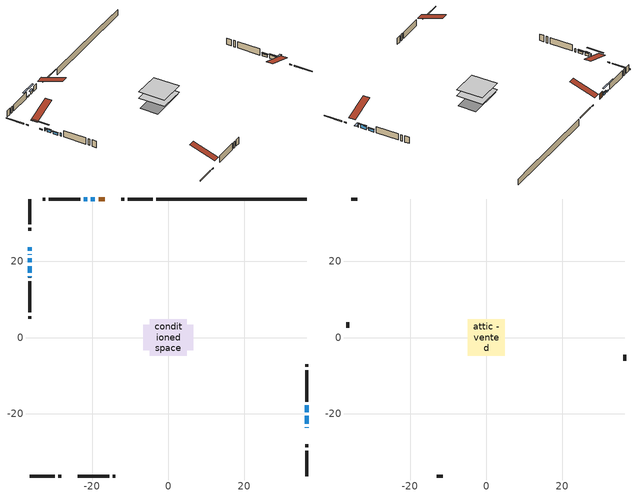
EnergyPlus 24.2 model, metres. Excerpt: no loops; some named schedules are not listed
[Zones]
conditioned space
 floor adiabatic (AdiabaticFloorConstruction): -4.8,-4.8 -4.8,4.8 4.8,4.8 4.8,-4.8 z0.61
 floor foundation (Slab1 construction): -6.51,-3.34 -6.51,3.34 6.51,3.34 6.51,-3.34 z-1.83
 wall outside (RimJoist1 construction): -4.02,36.33 -10.6,36.33 / -36.33,-36.33 -29.75,-36.33 / -36.33,36.33 -36.33,29.75 / 36.33,-36.33 36.33,-29.75 z0.61:0.91
 wall outside (RimJoist2 construction): -11.53,36.33 -12.34,36.33 / -28.82,-36.33 -28.01,-36.33 / -36.33,28.82 -36.33,28.01 / 36.33,-28.82 36.33,-28.01 z0.61:0.91
 wall outside (AdiabaticWallConstruction 1): -16.66,36.33 -18.29,36.33 z0.61:2.64
 wall outside (AdiabaticWallConstruction): 36.33,-23.69 36.33,-23.53 / -36.33,21.85 -36.33,21.75 / -36.33,16.04 -36.33,15.74 z0.61:1.83; -36.33,23.69 -36.33,22.77 / -21.27,36.33 -22.19,36.33 z0.61:1.02; -19.22,36.33 -20.34,36.33 / -36.33,20.82 -36.33,19.68 z0.61:1.63; -36.33,18.75 -36.33,16.97 z0.61:1.47; 36.33,-22.61 36.33,-20.47 z0.61:1.93; 36.33,-19.54 36.33,-17.77 z0.61:1.53
 wall outside (Wall1 construction): -23.11,36.33 -31.36,36.33 / -23.69,-36.33 -15.44,-36.33 / -36.33,14.81 -36.33,6.56 / 36.33,-16.84 36.33,-8.59 z0.61:3.05
 wall outside (Wall2 construction): -32.29,36.33 -32.95,36.33 / -14.51,-36.33 -13.85,-36.33 / -36.33,5.63 -36.33,4.98 / 36.33,-7.66 36.33,-7 z0.61:3.05
 wall foundation (FoundationWall1 construction): -3.09,36.33,-1.83 -3.09,36.33,0.61 32.39,36.33,0.61 32.39,36.33,0.33 36.33,36.33,0.33 36.33,36.33,-1.83
 window (WindowConstruction 5): 36.33,-23.69 36.33,-23.54 z0.61:1.83
 window (WindowConstruction 9): -36.33,23.69 -36.33,22.77 z0.61:1.02
 window (WindowConstruction 6): -36.33,21.84 -36.33,21.75 z0.61:1.83
 window (WindowConstruction): -19.22,36.33 -20.34,36.33 z0.61:1.62
 window (WindowConstruction 1): -36.33,20.82 -36.33,19.68 z0.61:1.62
 window (WindowConstruction 2): -36.33,18.75 -36.33,16.97 z0.61:1.47
 window (WindowConstruction 3): 36.33,-22.61 36.33,-20.47 z0.61:1.93
 window (WindowConstruction 4): 36.33,-19.54 36.33,-17.77 z0.61:1.52
 window (WindowConstruction 7): -21.27,36.33 -22.18,36.33 z0.61:1.02
 window (WindowConstruction 8): -36.33,16.04 -36.33,15.74 z0.61:1.83
 door (Door): -16.66,36.33 -18.29,36.33 z0.61:2.64
 ceiling adiabatic (AdiabaticFloorConstruction): 4.8,-4.8 4.8,4.8 -4.8,4.8 -4.8,-4.8 z0.61
attic - vented
 floor to conditioned space (Floor1 construction Reversed): -4.8,-4.8 -4.8,4.8 4.8,4.8 4.8,-4.8 z3.05
 wall outside (Wall3 construction): -33.88,36.33 -35.4,36.33 / -12.92,-36.33 -11.4,-36.33 / -36.33,4.05 -36.33,2.52 / 36.33,-6.07 36.33,-4.55 z0.61:3.05
 roof outside (Roof1 construction): -15.73,36.33,3.05 -15.73,26.98,6.17 -13.27,26.98,6.17 -13.27,36.33,3.05; -24.62,-36.33,3.05 -24.62,-26.98,6.17 -27.08,-26.98,6.17 -27.08,-36.33,3.05; -36.33,24.62,3.05 -26.98,24.62,6.17 -26.98,27.08,6.17 -36.33,27.08,3.05; 36.33,-24.62,3.05 26.98,-24.62,6.17 26.98,-27.08,6.17 36.33,-27.08,3.05
shading: 36.33,-23.24 36.33,-23.99 38.16,-23.99 38.16,-23.24 z2.13; -36.33,20.13 -36.33,26.33 -36.74,26.33 -36.74,20.13 z3.65; -20.54,36.33 -19.02,36.33 -19.02,36.74 -20.54,36.74 z1.83; -36.33,19.48 -36.33,21.02 -36.74,21.02 -36.74,19.48 z1.83; -36.33,16.77 -36.33,18.95 -36.74,18.95 -36.74,16.77 z1.67; 36.33,-20.27 36.33,-22.81 36.74,-22.81 36.74,-20.27 z2.13; 36.33,-17.57 36.33,-19.74 36.74,-19.74 36.74,-17.57 z1.73; -24.82,36.33 -18.63,36.33 -18.63,36.74 -24.82,36.74 z3.65
[Building]
Building 1: Terrain=Suburbs
[Site:Location]
Edmonton Intl AP_AB: Latitude {deg}=53.31; Longitude {deg}=-113.58; Time Zone {hr}=-7; Elevation {m}=723; Keep Site Location Information=Yes
[Site:GroundTemperature:Shallow]
-1.56185, -3.61833, -3.78302, -2.80711, 1.11059, 5.01004, 8.39065, 10.5322, 10.7141, 8.97234, 5.67794, 1.89811
[Site:WaterMainsTemperature]
Calculation Method=Schedule; Temperature Schedule=mains temperature schedule
[Material] Roughness=Rough; Thermal Absorptance=0.9
Name | Thickness {m} | Conductivity {W/m-K} | Density {kg/m3} | Specific Heat {J/kg-K} | Solar Absorptance | Visible Absorptance
asphalt or fiberglass shingles | 0.00635 | 0.162714 | 1121.4 | 1465.45 | 0.4 | 0.4
ceiling loosefill ins | 0.0846667 | 0.0480833 | 16.02 | 1046.75 | 0.7 | 0.7
ceiling stud and cavity | 0.1397 | 0.0951285 | 65.682 | 1177.47 | 0.7 | 0.7
concrete 4.0 in. | 0.1016 | 1.803125 | 2242.8 | 837.4 | 0.7 | 0.7
concrete 8.0 in. | 0.2032 | 1.803125 | 2242.8 | 837.4 | 0.7 | 0.7
door material | 0.04445 | 0.053851 | 512.64 | 1214.23 | 0.7 | 0.7
exterior vertical ins | 0.0130135 | 0.029427 | 32.04 | 1214.23 | 0.7 | 0.7
floor covering | 0.0127 | 0.0433444 | 54.468 | 1339.84 | 0.6 | 0.6
floor rigid ins; wall rigid ins | 0.512978 | 0.029427 | 32.04 | 1214.23 | 0.7 | 0.7
floor stud and cavity | 0.1397 | 1.75129 | 37.0049 | 1207.88 | 0.7 | 0.7
furniture material conditioned space 1 | 0.1524 | 0.115458 | 640.8 | 1214.23 | 0.6 | 0.6
gypsum board | 0.0127 | 0.160291 | 801 | 837.4 | 0.6 | 0.6
gypsum board 1 | 0.0127 | 0.160291 | 801 | 837.4 | 0.7 | 0.7
osb sheathing 0.5 in. | 0.0127 | 0.115458 | 512.64 | 1214.23 | 0.7 | 0.7
osb sheathing 0.75 in. | 0.01905 | 0.115458 | 512.64 | 1214.23 | 0.7 | 0.7
osb sheathing 2.0 in. | 0.0508 | 0.115458 | 512.64 | 1214.23 | 0.7 | 0.7
rim joist stud and cavity | 0.0508 | 0.0314757 | 125.044 | 1163.47 | 0.6 | 0.6
rim joist stud and cavity 1 | 0.0508 | 0.0300652 | 125.044 | 1163.47 | 0.6 | 0.6
wall stud and cavity | 0.1397 | 0.100556 | 139.0536 | 1170.24 | 0.7 | 0.7
wall stud and cavity 1 | 0.1397 | 0.107797 | 139.0536 | 1170.24 | 0.7 | 0.7
wall stud and cavity 2 | 0.0889 | 6.1454 | 50.32683 | 1063.81 | 0.6 | 0.6
wall stud and cavity 3 | 0.0889 | 0.380278 | 52.3479 | 1209.89 | 0.7 | 0.7
wall stud and cavity 4 | 0.0889 | 0.391764 | 83.0341 | 1211.67 | 0.7 | 0.7
wood siding | 0.0254 | 0.102417 | 544.68 | 1172.36 | 0.4 | 0.4
wood siding 1 | 0.00254 | 0.102417 | 544.68 | 1172.36 | 0.4 | 0.4
wood siding 2; wood siding 3; wood siding 4 | 0.0254 | 0.102417 | 544.68 | 1172.36 | 0.7 | 0.7
[WindowMaterial:SimpleGlazingSystem]
Name | U-Factor {W/m2-K} | Solar Heat Gain Coefficient
WindowMaterial | 2.949721 | 0.58
WindowMaterial 1 | 2.94859 | 0.58
WindowMaterial 2 | 2.927009 | 0.66
WindowMaterial 3 | 2.89578 | 0.69
WindowMaterial 4 | 2.938365 | 0.6
WindowMaterial 5 | 3.2041 | 0.35
WindowMaterial 6 | 3.276206 | 0.41
WindowMaterial 7 | 4.54297 | 0.49
[Construction]
AdiabaticFloorConstruction: floor stud and cavity, floor rigid ins, osb sheathing 0.75 in., floor covering
AdiabaticWallConstruction: wood siding 3, wall rigid ins, wall stud and cavity 3, gypsum board
AdiabaticWallConstruction 1: wood siding 4, wall rigid ins, wall stud and cavity 3, gypsum board
Door: door material
Floor1 construction Reversed: gypsum board, ceiling stud and cavity, ceiling loosefill ins
FoundationWall1 construction: concrete 8.0 in., gypsum board 1
furniture construction conditioned space 1: furniture material conditioned space 1
PartitionWallConstruction: gypsum board, wall stud and cavity 4, gypsum board
RimJoist1 construction: wood siding 2, osb sheathing 2.0 in., rim joist stud and cavity
RimJoist2 construction: wood siding 2, osb sheathing 2.0 in., rim joist stud and cavity 1
Roof1 construction: asphalt or fiberglass shingles
Slab1 construction: concrete 4.0 in.
Wall1 construction: wood siding, osb sheathing 0.5 in., wall stud and cavity, gypsum board
Wall2 construction: wood siding, osb sheathing 0.5 in., wall stud and cavity 1, gypsum board
Wall3 construction: wood siding 1, wall stud and cavity 2
WindowConstruction: WindowMaterial
WindowConstruction 1: WindowMaterial 1
WindowConstruction 2: WindowMaterial 2
WindowConstruction 3: WindowMaterial 3
WindowConstruction 4: WindowMaterial 4
WindowConstruction 5: WindowMaterial 5
WindowConstruction 6: WindowMaterial 6
WindowConstruction 7; WindowConstruction 8; WindowConstruction 9: WindowMaterial 7
[Zone] Multiplier=1; Part of Total Floor Area=Yes
Name | Volume {m3}
attic - vented | 46.6221
conditioned space | 457
[Space]
Name | Zone | Volume {m3}
attic - vented 1 | attic - vented | 46.6221
conditioned space 1 | conditioned space | 457
[ZoneInfiltration:EffectiveLeakageArea]
infil attic - vented 1: Zone or Space=attic - vented 1; Schedule=Always On Discrete; Effective Air Leakage Area {cm2}=3205.22; Stack Coefficient=0.000386288; Wind Coefficient=1.32793e-05
[ZoneMixing]
whole house fan mix: Zone or Space=attic - vented; Schedule=Always On Continuous; Design Flow Rate Calculation Method=Flow/Zone; Design Flow Rate {m3/s}=0; Source Zone or Space=conditioned space
[SurfaceProperty:ExposedFoundationPerimeter]
Slab1: Exposed Perimeter Calculation Method=TotalExposedPerimeter; Total Exposed Perimeter {m}=39.422
[InternalMass] Zone or ZoneList=conditioned space; Space or SpaceList=conditioned space 1
Name | Construction | Surface Area {m2}
furniture mass conditioned space 1 | furniture construction conditioned space 1 | 71.72
partition wall mass | PartitionWallConstruction | 179.3
[Lights]
interior lighting: Zone or ZoneList or Space or SpaceList=conditioned space 1; Schedule=interior lighting schedule; Design Level Calculation Method=LightingLevel; Lighting Level {W}=343.2; Return Air Fraction=0; Fraction Radiant=0.6; Fraction Visible=0.2; Fraction Replaceable=1
[People]
occupants: Zone or ZoneList or Space or SpaceList=conditioned space 1; Number of People Schedule=occupants schedule; Number of People Calculation Method=People; Number of People=3; Fraction Radiant=0.314171; Sensible Heat Fraction=0.56303; Activity Level Schedule=occupants activity schedule; Carbon Dioxide Generation Rate {m3/s-W}=0; Enable ASHRAE 55 Comfort Warnings=No; Mean Radiant Temperature Calculation Type=EnclosureAveraged
[ElectricEquipment] Zone or ZoneList or Space or SpaceList=conditioned space 1; Design Level Calculation Method=EquipmentLevel
Name | Schedule | Design Level {W} | Fraction Latent | Fraction Radiant | Fraction Lost
clothes dryer | clothes dryer schedule | 140.772 | 0.015 | 0.081 | 0.85
clothes washer | clothes washer schedule | 32.1985 | 0.03 | 0.162 | 0.7
cooking range | cooking range schedule | 215.147 | 0.08 | 0.432 | 0.2
dishwasher | dishwasher schedule | 66.8632 | 0.3 | 0.18 | 0.4
fridge | fridge schedule | 72.9452 | 0 | 0.6 | 0
mech vent bath fan 0 | mech vent bath fan 0 schedule | 50.2 | 0 | 0 | 1
mech vent bath fan 1 | mech vent bath fan 1 schedule | 50.2 | 0 | 0 | 1
mech vent house fan | mech vent house fan schedule | 0 | 0 | 0 | 1
mech vent house fan cfis | mech vent house fan cfis schedule | 0 | 0 | 0 | 0
mech vent range fan 0 | mech vent range fan 0 schedule | 57 | 0 | 0 | 1
misc plug loads | misc plug loads schedule | 494.7 | 0.045 | 0.513 | 0.1
whole house fan | Always On Discrete | 0 | 0 | 0 | 1
[OtherEquipment] Zone or ZoneList or Space or SpaceList=conditioned space 1; Design Level Calculation Method=EquipmentLevel
Name | Fuel Type | Schedule | Design Level {W} | Fraction Latent | Fraction Radiant | Fraction Lost
clothes dryer 1 | Electricity | clothes dryer schedule | 0 | 0.015 | 0.081 | 0.85
cooking range 1 | Electricity | cooking range schedule | 0 | 0.08 | 0.432 | 0.2
general water use latent | None | general water use schedule | 62.594 | 1 | 0 | 0
general water use sensible | None | general water use schedule | -61.6891 | 0 | 0.6 | 0
mech vent house fan latent load | None | Always On Discrete | 0 | 1 | 0 | 0
mech vent house fan sensible load | None | Always On Discrete | 0 | 0 | 0 | 0
water heater energy adjustment1 | NaturalGas | Always On Discrete | 0.01 | 0 | 0 | 1
[ZoneInfiltration:DesignFlowRate] Zone or ZoneList or Space or SpaceList=conditioned space 1; Schedule=Always On Discrete; Design Flow Rate Calculation Method=Flow/Zone; Design Flow Rate {m3/s}=0
infil flow; natural vent flow; whole house fan flow
[AvailabilityManager:Scheduled]
furnace airloop Availability Manager: Schedule=Always On Discrete
[Foundation:Kiva]
Foundation Kiva 1: Initial Indoor Air Temperature {C}=18; Wall Height Above Grade {m}=0.609996; Wall Depth Below Slab {m}=0.2032; Custom Block Material Name 1=exterior vertical ins; Custom Block Depth 1 {m}=2.43998; Custom Block X Position 1 {m}=0.2159; Custom Block Z Position 1 {m}=0
[Foundation:Kiva:Settings]
Soil Conductivity {W/m-K}=0.849921; Soil Density {kg/m3}=1842.3; Soil Specific Heat {J/kg-K}=418.7; Ground Solar Absorptivity=0.9; Ground Thermal Absorptivity=0.9; Ground Surface Roughness {m}=0.03; Far-Field Width {m}=40; Deep-Ground Boundary Condition=ZeroFlux; Deep-Ground Depth {m}=40; Minimum Cell Dimension {m}=0.2; Maximum Cell Growth Coefficient=3; Simulation Timestep=Timestep
[Exterior:Lights]
exterior lighting: Schedule=exterior lighting schedule; Design Level {W}=75.6
[EnergyManagementSystem:GlobalVariable]
furnace_airloop_Fan_RTF
infil_program_Qfan
infil_program_Qinf
natural_vent_program_Qnv
natural_vent_program_Qwhf
[EnergyManagementSystem:Sensor]
Name | Output:Variable or Output:Meter Index Key | Output:Variable or Output:Meter
airflow_gain | infil flow | Infiltration Sensible Heat Gain Energy
airflow_gain_1 | natural vent flow | Infiltration Sensible Heat Gain Energy
airflow_gain_2 | whole house fan flow | Infiltration Sensible Heat Gain Energy
airflow_loss | infil flow | Infiltration Sensible Heat Loss Energy
airflow_loss_1 | natural vent flow | Infiltration Sensible Heat Loss Energy
airflow_loss_2 | whole house fan flow | Infiltration Sensible Heat Loss Energy
clg_load_cond |  | Cooling:EnergyTransfer:Zone:CONDITIONED SPACE
clg_sp_s; clg_sp_s_1 | cooling setpoint | Schedule Value
clothes_dryer_exhaust_0_sch_s | clothes dryer exhaust 0 schedule | Schedule Value
cool_season | cooling season schedule | Schedule Value
htg_load_cond |  | Heating:EnergyTransfer:Zone:CONDITIONED SPACE
htg_sp_s; htg_sp_s_1 | heating setpoint | Schedule Value
ig_ee_conv | clothes dryer | Electric Equipment Convective Heating Energy
ig_ee_conv_2 | cooking range | Electric Equipment Convective Heating Energy
ig_ee_conv_4 | fridge | Electric Equipment Convective Heating Energy
ig_ee_conv_5 | misc plug loads | Electric Equipment Convective Heating Energy
ig_ee_conv_6 | whole house fan | Electric Equipment Convective Heating Energy
ig_ee_rad | clothes dryer | Electric Equipment Radiant Heating Energy
ig_ee_rad_2 | cooking range | Electric Equipment Radiant Heating Energy
ig_ee_rad_4 | fridge | Electric Equipment Radiant Heating Energy
ig_ee_rad_5 | misc plug loads | Electric Equipment Radiant Heating Energy
ig_ee_rad_6 | whole house fan | Electric Equipment Radiant Heating Energy
ig_lgt_conv | interior lighting | Lights Convective Heating Energy
ig_lgt_rad | interior lighting | Lights Radiant Heating Energy
ig_lgt_vis | interior lighting | Lights Visible Radiation Heating Energy
ig_oe_conv | clothes dryer 1 | Other Equipment Convective Heating Energy
ig_oe_conv_1 | cooking range 1 | Other Equipment Convective Heating Energy
ig_oe_conv_2 | general water use latent | Other Equipment Convective Heating Energy
ig_oe_conv_3 | general water use sensible | Other Equipment Convective Heating Energy
ig_oe_conv_4 | water heater energy adjustment1 | Other Equipment Convective Heating Energy
ig_oe_rad | clothes dryer 1 | Other Equipment Radiant Heating Energy
ig_oe_rad_1 | cooking range 1 | Other Equipment Radiant Heating Energy
ig_oe_rad_2 | general water use latent | Other Equipment Radiant Heating Energy
ig_oe_rad_3 | general water use sensible | Other Equipment Radiant Heating Energy
ig_oe_rad_4 | water heater energy adjustment1 | Other Equipment Radiant Heating Energy
ig_ppl_conv | occupants | People Convective Heating Energy
ig_ppl_rad | occupants | People Radiant Heating Energy
im_conv | furniture mass conditioned space 1 | Surface Inside Face Convection Heat Gain Energy
im_conv_1 | partition wall mass | Surface Inside Face Convection Heat Gain Energy
im_ig | furniture mass conditioned space 1 | Surface Inside Face Internal Gains Radiation Heat Gain Energy
im_ig_1 | partition wall mass | Surface Inside Face Internal Gains Radiation Heat Gain Energy
im_lgt | furniture mass conditioned space 1 | Surface Inside Face Lights Radiation Heat Gain Energy
im_lgt_1 | partition wall mass | Surface Inside Face Lights Radiation Heat Gain Energy
im_sol | furniture mass conditioned space 1 | Surface Inside Face Solar Radiation Heat Gain Energy
im_sol_1 | partition wall mass | Surface Inside Face Solar Radiation Heat Gain Energy
im_surf | furniture mass conditioned space 1 | Surface Inside Face Net Surface Thermal Radiation Heat Gain Energy
im_surf_1 | partition wall mass | Surface Inside Face Net Surface Thermal Radiation Heat Gain Energy
mech_vent_bath_fan_0_sch_s | mech vent bath fan 0 schedule | Schedule Value
mech_vent_bath_fan_1_sch_s | mech vent bath fan 1 schedule | Schedule Value
mech_vent_range_fan_0_sch_s | mech vent range fan 0 schedule | Schedule Value
mv_conv | mech vent bath fan 0 | Electric Equipment Convective Heating Energy
mv_conv_1 | mech vent bath fan 1 | Electric Equipment Convective Heating Energy
mv_conv_2 | mech vent house fan | Electric Equipment Convective Heating Energy
mv_conv_3 | mech vent house fan cfis | Electric Equipment Convective Heating Energy
mv_conv_4 | mech vent range fan 0 | Electric Equipment Convective Heating Energy
mv_conv_5 | mech vent house fan latent load | Other Equipment Convective Heating Energy
mv_conv_6 | mech vent house fan sensible load | Other Equipment Convective Heating Energy
mv_rad | mech vent bath fan 0 | Electric Equipment Radiant Heating Energy
mv_rad_1 | mech vent bath fan 1 | Electric Equipment Radiant Heating Energy
mv_rad_2 | mech vent house fan | Electric Equipment Radiant Heating Energy
mv_rad_3 | mech vent house fan cfis | Electric Equipment Radiant Heating Energy
mv_rad_4 | mech vent range fan 0 | Electric Equipment Radiant Heating Energy
mv_rad_5 | mech vent house fan latent load | Other Equipment Radiant Heating Energy
mv_rad_6 | mech vent house fan sensible load | Other Equipment Radiant Heating Energy
natural_vent_s | natural vent schedule | Schedule Value
out_pb_s |  | Site Outdoor Air Barometric Pressure
out_wt_s |  | Site Outdoor Air Humidity Ratio
site_vw_s |  | Site Wind Speed
ss_back_out | Window1 | Surface Window Shortwave from Zone Back Out Window Heat Transfer Rate
ss_back_out_1 | Window10 | Surface Window Shortwave from Zone Back Out Window Heat Transfer Rate
ss_back_out_2 | Window2 | Surface Window Shortwave from Zone Back Out Window Heat Transfer Rate
ss_back_out_3 | Window3 | Surface Window Shortwave from Zone Back Out Window Heat Transfer Rate
ss_back_out_4 | Window4 | Surface Window Shortwave from Zone Back Out Window Heat Transfer Rate
ss_back_out_5 | Window5 | Surface Window Shortwave from Zone Back Out Window Heat Transfer Rate
ss_back_out_6 | Window6 | Surface Window Shortwave from Zone Back Out Window Heat Transfer Rate
ss_back_out_7 | Window7 | Surface Window Shortwave from Zone Back Out Window Heat Transfer Rate
ss_back_out_8 | Window8 | Surface Window Shortwave from Zone Back Out Window Heat Transfer Rate
ss_back_out_9 | Window9 | Surface Window Shortwave from Zone Back Out Window Heat Transfer Rate
ss_conv | Door1 | Surface Inside Face Convection Heat Gain Energy
ss_conv_1 | Window1 | Surface Inside Face Convection Heat Gain Energy
ss_conv_10 | Window9 | Surface Inside Face Convection Heat Gain Energy
ss_conv_2 | Window10 | Surface Inside Face Convection Heat Gain Energy
ss_conv_3 | Window2 | Surface Inside Face Convection Heat Gain Energy
ss_conv_4 | Window3 | Surface Inside Face Convection Heat Gain Energy
ss_conv_5 | Window4 | Surface Inside Face Convection Heat Gain Energy
ss_conv_6 | Window5 | Surface Inside Face Convection Heat Gain Energy
ss_conv_7 | Window6 | Surface Inside Face Convection Heat Gain Energy
ss_conv_8 | Window7 | Surface Inside Face Convection Heat Gain Energy
ss_conv_9 | Window8 | Surface Inside Face Convection Heat Gain Energy
ss_ig | Door1 | Surface Inside Face Internal Gains Radiation Heat Gain Energy
ss_ig_1 | Window1 | Surface Inside Face Internal Gains Radiation Heat Gain Energy
ss_ig_10 | Window9 | Surface Inside Face Internal Gains Radiation Heat Gain Energy
ss_ig_2 | Window10 | Surface Inside Face Internal Gains Radiation Heat Gain Energy
ss_ig_3 | Window2 | Surface Inside Face Internal Gains Radiation Heat Gain Energy
ss_ig_4 | Window3 | Surface Inside Face Internal Gains Radiation Heat Gain Energy
ss_ig_5 | Window4 | Surface Inside Face Internal Gains Radiation Heat Gain Energy
ss_ig_6 | Window5 | Surface Inside Face Internal Gains Radiation Heat Gain Energy
ss_ig_7 | Window6 | Surface Inside Face Internal Gains Radiation Heat Gain Energy
ss_ig_8 | Window7 | Surface Inside Face Internal Gains Radiation Heat Gain Energy
ss_ig_9 | Window8 | Surface Inside Face Internal Gains Radiation Heat Gain Energy
ss_lgt | Door1 | Surface Inside Face Lights Radiation Heat Gain Energy
ss_sol | Door1 | Surface Inside Face Solar Radiation Heat Gain Energy
ss_surf | Door1 | Surface Inside Face Net Surface Thermal Radiation Heat Gain Energy
ss_surf_1 | Window1 | Surface Inside Face Net Surface Thermal Radiation Heat Gain Energy
ss_surf_10 | Window9 | Surface Inside Face Net Surface Thermal Radiation Heat Gain Energy
ss_surf_2 | Window10 | Surface Inside Face Net Surface Thermal Radiation Heat Gain Energy
ss_surf_3 | Window2 | Surface Inside Face Net Surface Thermal Radiation Heat Gain Energy
ss_surf_4 | Window3 | Surface Inside Face Net Surface Thermal Radiation Heat Gain Energy
ss_surf_5 | Window4 | Surface Inside Face Net Surface Thermal Radiation Heat Gain Energy
ss_surf_6 | Window5 | Surface Inside Face Net Surface Thermal Radiation Heat Gain Energy
ss_surf_7 | Window6 | Surface Inside Face Net Surface Thermal Radiation Heat Gain Energy
ss_surf_8 | Window7 | Surface Inside Face Net Surface Thermal Radiation Heat Gain Energy
ss_surf_9 | Window8 | Surface Inside Face Net Surface Thermal Radiation Heat Gain Energy
ss_trans_in | Window1 | Surface Window Transmitted Solar Radiation Rate
ss_trans_in_1 | Window10 | Surface Window Transmitted Solar Radiation Rate
ss_trans_in_2 | Window2 | Surface Window Transmitted Solar Radiation Rate
ss_trans_in_3 | Window3 | Surface Window Transmitted Solar Radiation Rate
ss_trans_in_4 | Window4 | Surface Window Transmitted Solar Radiation Rate
ss_trans_in_5 | Window5 | Surface Window Transmitted Solar Radiation Rate
ss_trans_in_6 | Window6 | Surface Window Transmitted Solar Radiation Rate
ss_trans_in_7 | Window7 | Surface Window Transmitted Solar Radiation Rate
ss_trans_in_8 | Window8 | Surface Window Transmitted Solar Radiation Rate
ss_trans_in_9 | Window9 | Surface Window Transmitted Solar Radiation Rate
ss_trans_out | Window1 | Surface Inside Face Initial Transmitted Diffuse Transmitted Out Window Solar Radiation Rate
ss_trans_out_1 | Window10 | Surface Inside Face Initial Transmitted Diffuse Transmitted Out Window Solar Radiation Rate
ss_trans_out_2 | Window2 | Surface Inside Face Initial Transmitted Diffuse Transmitted Out Window Solar Radiation Rate
ss_trans_out_3 | Window3 | Surface Inside Face Initial Transmitted Diffuse Transmitted Out Window Solar Radiation Rate
ss_trans_out_4 | Window4 | Surface Inside Face Initial Transmitted Diffuse Transmitted Out Window Solar Radiation Rate
ss_trans_out_5 | Window5 | Surface Inside Face Initial Transmitted Diffuse Transmitted Out Window Solar Radiation Rate
ss_trans_out_6 | Window6 | Surface Inside Face Initial Transmitted Diffuse Transmitted Out Window Solar Radiation Rate
ss_trans_out_7 | Window7 | Surface Inside Face Initial Transmitted Diffuse Transmitted Out Window Solar Radiation Rate
ss_trans_out_8 | Window8 | Surface Inside Face Initial Transmitted Diffuse Transmitted Out Window Solar Radiation Rate
ss_trans_out_9 | Window9 | Surface Inside Face Initial Transmitted Diffuse Transmitted Out Window Solar Radiation Rate
s_conv | Floor1 | Surface Inside Face Convection Heat Gain Energy
s_conv_1 | FoundationWall1 | Surface Inside Face Convection Heat Gain Energy
s_conv_10 | RimJoist2:270 | Surface Inside Face Convection Heat Gain Energy
s_conv_11 | RimJoist2:90 | Surface Inside Face Convection Heat Gain Energy
s_conv_12 | Slab1 | Surface Inside Face Convection Heat Gain Energy
s_conv_13 | Wall1:0 | Surface Inside Face Convection Heat Gain Energy
s_conv_14 | Wall1:180 | Surface Inside Face Convection Heat Gain Energy
s_conv_15 | Wall1:270 | Surface Inside Face Convection Heat Gain Energy
s_conv_16 | Wall1:90 | Surface Inside Face Convection Heat Gain Energy
s_conv_17 | Wall2:0 | Surface Inside Face Convection Heat Gain Energy
s_conv_18 | Wall2:180 | Surface Inside Face Convection Heat Gain Energy
s_conv_19 | Wall2:270 | Surface Inside Face Convection Heat Gain Energy
s_conv_2 | inferred conditioned ceiling | Surface Inside Face Convection Heat Gain Energy
s_conv_20 | Wall2:90 | Surface Inside Face Convection Heat Gain Energy
s_conv_3 | inferred conditioned floor | Surface Inside Face Convection Heat Gain Energy
s_conv_4 | RimJoist1:0 | Surface Inside Face Convection Heat Gain Energy
s_conv_5 | RimJoist1:180 | Surface Inside Face Convection Heat Gain Energy
s_conv_6 | RimJoist1:270 | Surface Inside Face Convection Heat Gain Energy
s_conv_7 | RimJoist1:90 | Surface Inside Face Convection Heat Gain Energy
s_conv_8 | RimJoist2:0 | Surface Inside Face Convection Heat Gain Energy
s_conv_9 | RimJoist2:180 | Surface Inside Face Convection Heat Gain Energy
s_ig | Floor1 | Surface Inside Face Internal Gains Radiation Heat Gain Energy
s_ig_1 | FoundationWall1 | Surface Inside Face Internal Gains Radiation Heat Gain Energy
s_ig_10 | RimJoist2:270 | Surface Inside Face Internal Gains Radiation Heat Gain Energy
s_ig_11 | RimJoist2:90 | Surface Inside Face Internal Gains Radiation Heat Gain Energy
s_ig_12 | Slab1 | Surface Inside Face Internal Gains Radiation Heat Gain Energy
s_ig_13 | Wall1:0 | Surface Inside Face Internal Gains Radiation Heat Gain Energy
s_ig_14 | Wall1:180 | Surface Inside Face Internal Gains Radiation Heat Gain Energy
